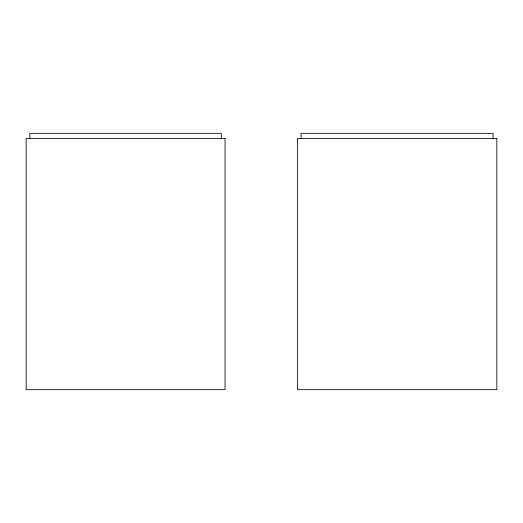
<?xml version="1.0" encoding="UTF-8"?>
<svg xmlns="http://www.w3.org/2000/svg" width="523" height="523" viewBox="0 0 523 523"><rect width="100%" height="100%" fill="white"/><g stroke="black" fill="none" stroke-linecap="round" stroke-linejoin="round"><path stroke-width="0.78" d="M493.078 138.471L493.078 133.326L301.111 133.326L301.111 138.471M221.268 138.471L221.268 133.326L29.844 133.326L29.844 138.471M225.027 138.471L26.15 138.471L26.15 389.674L225.027 389.674L225.027 138.471M496.85 138.471L297.404 138.471L297.404 389.674L496.85 389.674L496.85 138.471"/></g></svg>
